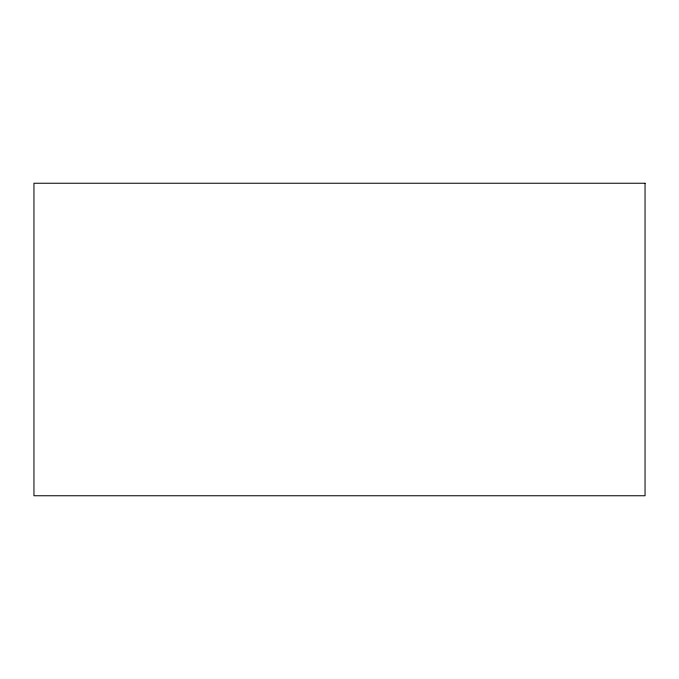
<?xml version="1.0" encoding="UTF-8"?>
<svg xmlns="http://www.w3.org/2000/svg" width="679" height="679" viewBox="0 0 679 679"><rect width="100%" height="100%" fill="white"/><g stroke="black" fill="none" stroke-linecap="round" stroke-linejoin="round"><path stroke-width="1.02" d="M645.05 183.245L33.95 183.245L33.95 495.755L645.05 495.755L645.05 183.245"/></g></svg>
